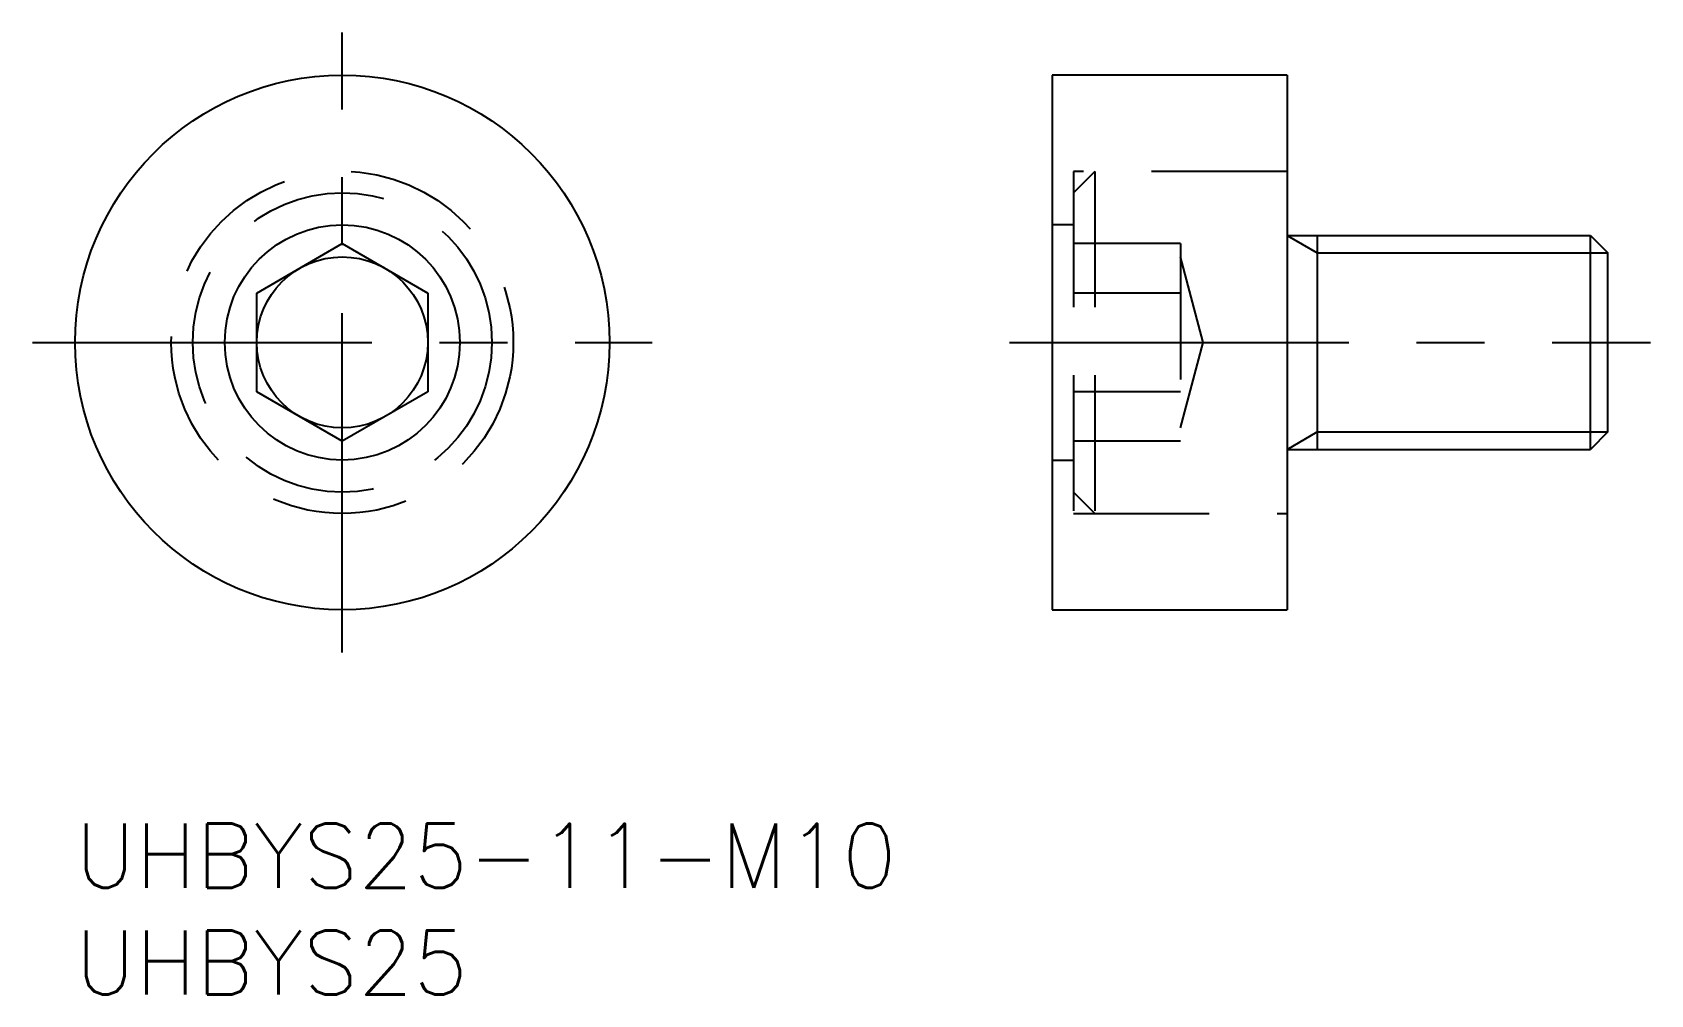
# Model space of a CAD drawing. Extents: x -2 to 73.7, y -8 to 37.
import ezdxf

# ---------------------------------------------------------------- set-up
doc = ezdxf.new("R2010")
doc.units = 0
doc.header["$LTSCALE"] = 0.5
doc.linetypes.add('CENTER', pattern=[50.8, 31.75, -6.35, 6.35, -6.35])
doc.linetypes.add('DASHED', pattern=[19.05, 12.7, -6.35])
for name, color, linetype in [('MSM_CENTER', 1, 'CENTER'), ('MSM_CONTINUOUS', 7, 'CONTINUOUS'), ('MSM_DASHED', 4, 'DASHED'), ('MSM_NARROW', 5, 'CONTINUOUS'), ('MSM_PART_NUMBER', 7, 'CONTINUOUS')]:
    doc.layers.add(name, color=color, linetype=linetype)
doc.styles.get("Standard").update_dxf_attribs({"font": 'txt.shx', "height": 1, "bigfont": 'bigfont.shx'})

# ---------------------------------------------------------------- blocks, each defined once
blk = doc.blocks.new('*U13')
at = {"layer": 'MSM_PART_NUMBER'}
blk.add_text('UHBYS25-11-M10', height=3, dxfattribs=at).set_placement((0, -3))
blk = doc.blocks.new('*U14')
at = {"layer": 'MSM_PART_NUMBER'}
blk.add_text('UHBYS25', height=3, dxfattribs=at).set_placement((0, -8))

msp = doc.modelspace()

# ---------------------------------------------------------------- linework, layer by layer
at = {"layer": 'MSM_CENTER'}
for p, q in [((12.5, 8), (12.5, 37)), ((-2, 22.5), (27, 22.5)), ((43.707, 22.5), (73.707, 22.5))]:
    msp.add_line(p, q, dxfattribs=at)
at = {"layer": 'MSM_CONTINUOUS'}
for p, q in [((56.707, 35), (45.707, 35)), ((45.707, 35), (45.707, 10)), ((56.707, 35), (56.707, 10)), ((56.707, 27.5), (70.895, 27.5)), ((58.113, 27.5), (58.113, 17.5)), ((70.895, 17.5), (70.895, 27.5)), ((70.895, 27.5), (71.707, 26.688)), ((8.5, 24.809), (12.5, 27.119)), ((12.5, 27.119), (16.5, 24.809)), ((71.707, 18.312), (71.707, 26.688)), ((8.5, 20.191), (8.5, 24.809)), ((16.5, 24.809), (16.5, 20.191)), ((12.5, 17.881), (8.5, 20.191)), ((16.5, 20.191), (12.5, 17.881)), ((71.707, 18.312), (70.895, 17.5)), ((56.707, 17.5), (70.895, 17.5)), ((45.707, 10), (56.707, 10))]:
    msp.add_line(p, q, dxfattribs=at)
for radius in [12.5, 5.5, 4]:
    msp.add_circle((12.5, 22.5), radius, dxfattribs=at)
at = {"layer": 'MSM_DASHED'}
for p, q in [((47.707, 30.5), (46.707, 29.5)), ((56.707, 30.5), (46.707, 30.5)), ((46.707, 30.5), (46.707, 14.5)), ((47.707, 30.5), (47.707, 14.5)), ((46.707, 28), (45.707, 28)), ((51.707, 27.119), (46.707, 27.119)), ((51.707, 27.119), (51.707, 17.881)), ((52.778, 22.5), (51.707, 26.5)), ((51.707, 24.809), (46.707, 24.809)), ((51.707, 18.5), (52.778, 22.5)), ((51.707, 20.191), (46.707, 20.191)), ((51.707, 17.881), (46.707, 17.881)), ((45.707, 17), (46.707, 17)), ((46.707, 15.5), (47.707, 14.5)), ((46.707, 14.5), (56.707, 14.5))]:
    msp.add_line(p, q, dxfattribs=at)
for radius in [8, 7]:
    msp.add_circle((12.5, 22.5), radius, dxfattribs=at)
at = {"layer": 'MSM_NARROW'}
for p, q in [((56.707, 27.5), (58.113, 26.688)), ((58.113, 26.688), (71.707, 26.688)), ((56.707, 17.5), (58.113, 18.312)), ((58.113, 18.312), (71.707, 18.312))]:
    msp.add_line(p, q, dxfattribs=at)

# ---------------------------------------------------------------- block references
at = {"layer": 'MSM_CONTINUOUS'}
for name in ['*U13', '*U14']:
    msp.add_blockref(name, (0, 0), dxfattribs=at)

doc.saveas('drawing.dxf')
